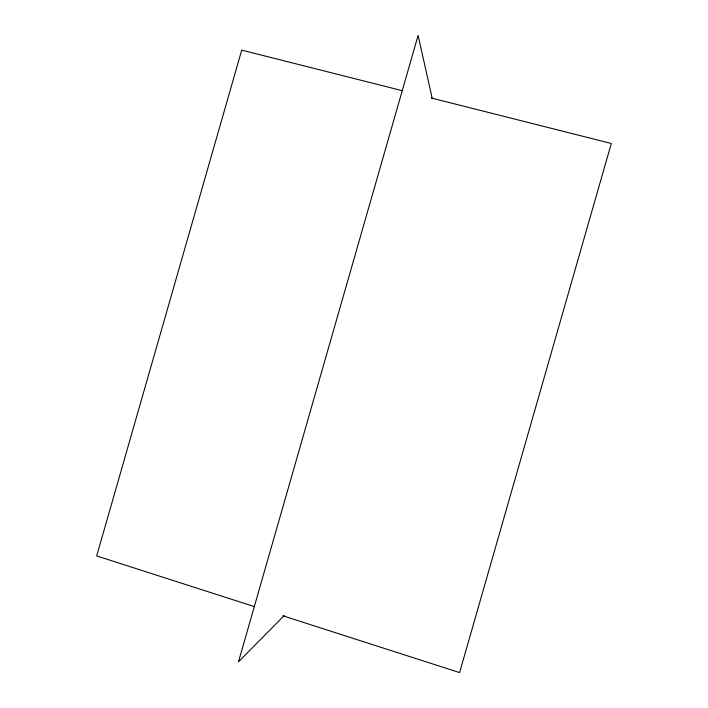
<?xml version="1.0" encoding="UTF-8"?>
<svg xmlns="http://www.w3.org/2000/svg" width="708" height="708" viewBox="0 0 708 708"><rect width="100%" height="100%" fill="white"/><g stroke="black" fill="none" stroke-linecap="round" stroke-linejoin="round"><path stroke-width="1.06" d="M284.138 615.606L238.463 661.874L418.101 35.4L432.314 98.846M402.409 90.721L241.72 50.126L96.686 555.922L254.473 606.65M431.34 98.023L611.314 143.485L459.589 672.6L282.873 615.783"/></g></svg>
